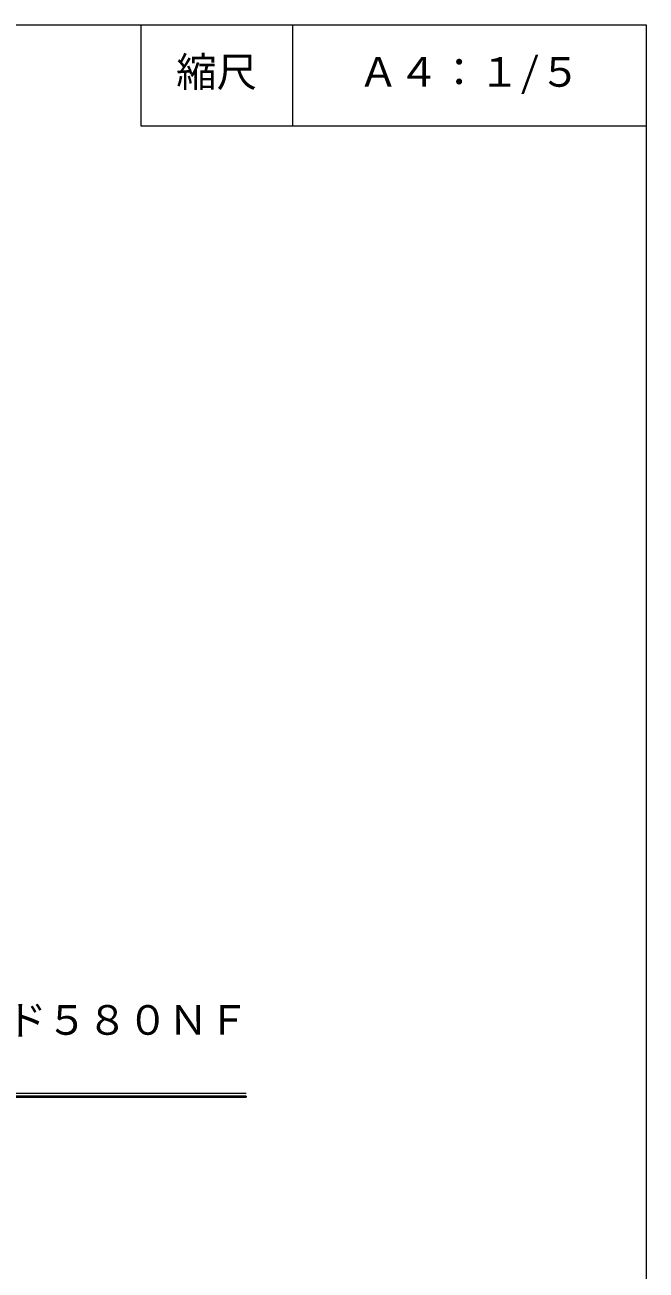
# Model space of a CAD drawing. Units: millimetres, scale not verified. Extents: x -675 to 675, y -471 to 460.
# Drawn here: x 368 to 675, y -156 to 460 of the extents above; entities that cross this region are included whole.
import ezdxf
from ezdxf.enums import TextEntityAlignment as Align

# ---------------------------------------------------------------- set-up
doc = ezdxf.new("R2010")
doc.units = ezdxf.units.MM
doc.header["$LTSCALE"] = 5
for name, color, linetype, lineweight in [('1-4_リベットルーフ', 6, 'Continuous', 18), ('1-A_元図・躯体', 7, 'Continuous', 18), ('1-B_その他', 33, 'Continuous', 18), ('E-E', 7, 'Continuous', 18), ('F-F', 7, 'Continuous', 18)]:
    doc.layers.add(name, color=color, linetype=linetype, lineweight=lineweight)
doc.styles.add('ＭＳ ゴシック', font='')
doc.styles.get('ＭＳ ゴシック').set_extended_font_data('MS Gothic')

msp = doc.modelspace()

# ---------------------------------------------------------------- linework, layer by layer
at = {"layer": '1-4_リベットルーフ'}
for p, q in [((263.192, -68.683), (477.089, -68.683)), ((477.089, -70.183), (263.402, -70.183))]:
    msp.add_line(p, q, dxfattribs=at)
at = {"layer": '1-A_元図・躯体'}
msp.add_line((263.224, -70.683), (477.089, -70.683), dxfattribs=at)
at = {"layer": '1-B_その他'}
for p, q in [((263.154, -70.183), (477.089, -70.183)), ((477.089, -70.683), (263.224, -70.683)), ((368.064, -70.683), (368.064, -70.183)), ((369.064, -70.683), (369.064, -70.183)), ((370.064, -70.683), (370.064, -70.183)), ((371.064, -70.683), (371.064, -70.183)), ((372.064, -70.683), (372.064, -70.183)), ((373.064, -70.683), (373.064, -70.183)), ((374.064, -70.683), (374.064, -70.183)), ((375.064, -70.683), (375.064, -70.183)), ((376.064, -70.683), (376.064, -70.183)), ((377.064, -70.683), (377.064, -70.183)), ((378.064, -70.683), (378.064, -70.183)), ((379.064, -70.683), (379.064, -70.183)), ((380.064, -70.683), (380.064, -70.183)), ((381.064, -70.683), (381.064, -70.183)), ((382.064, -70.683), (382.064, -70.183)), ((383.064, -70.683), (383.064, -70.183)), ((384.064, -70.683), (384.064, -70.183)), ((385.064, -70.683), (385.064, -70.183)), ((386.064, -70.683), (386.064, -70.183)), ((387.064, -70.683), (387.064, -70.183)), ((388.064, -70.683), (388.064, -70.183)), ((389.064, -70.683), (389.064, -70.183)), ((390.064, -70.683), (390.064, -70.183)), ((391.064, -70.683), (391.064, -70.183)), ((392.064, -70.683), (392.064, -70.183)), ((393.064, -70.683), (393.064, -70.183)), ((394.064, -70.683), (394.064, -70.183)), ((395.064, -70.683), (395.064, -70.183)), ((396.064, -70.683), (396.064, -70.183)), ((397.064, -70.683), (397.064, -70.183)), ((398.064, -70.683), (398.064, -70.183)), ((399.064, -70.683), (399.064, -70.183)), ((400.064, -70.683), (400.064, -70.183)), ((401.064, -70.683), (401.064, -70.183)), ((402.064, -70.683), (402.064, -70.183)), ((403.064, -70.683), (403.064, -70.183)), ((404.064, -70.683), (404.064, -70.183)), ((405.064, -70.683), (405.064, -70.183)), ((406.064, -70.683), (406.064, -70.183)), ((407.064, -70.683), (407.064, -70.183)), ((408.064, -70.683), (408.064, -70.183)), ((409.064, -70.683), (409.064, -70.183)), ((410.064, -70.683), (410.064, -70.183)), ((411.064, -70.683), (411.064, -70.183)), ((412.064, -70.683), (412.064, -70.183)), ((413.064, -70.683), (413.064, -70.183)), ((414.064, -70.683), (414.064, -70.183)), ((415.064, -70.683), (415.064, -70.183)), ((416.064, -70.683), (416.064, -70.183)), ((417.064, -70.683), (417.064, -70.183)), ((418.064, -70.683), (418.064, -70.183)), ((419.064, -70.683), (419.064, -70.183)), ((420.064, -70.683), (420.064, -70.183)), ((421.064, -70.683), (421.064, -70.183)), ((422.064, -70.683), (422.064, -70.183)), ((423.064, -70.683), (423.064, -70.183)), ((424.064, -70.683), (424.064, -70.183)), ((425.064, -70.683), (425.064, -70.183)), ((426.064, -70.683), (426.064, -70.183)), ((427.064, -70.683), (427.064, -70.183)), ((428.064, -70.683), (428.064, -70.183)), ((429.064, -70.683), (429.064, -70.183)), ((430.064, -70.683), (430.064, -70.183)), ((431.064, -70.683), (431.064, -70.183)), ((432.064, -70.683), (432.064, -70.183)), ((433.064, -70.683), (433.064, -70.183)), ((434.064, -70.683), (434.064, -70.183)), ((435.064, -70.683), (435.064, -70.183)), ((436.064, -70.683), (436.064, -70.183)), ((437.064, -70.683), (437.064, -70.183)), ((438.064, -70.683), (438.064, -70.183)), ((439.064, -70.683), (439.064, -70.183)), ((440.064, -70.683), (440.064, -70.183)), ((441.064, -70.683), (441.064, -70.183)), ((442.064, -70.683), (442.064, -70.183)), ((443.064, -70.683), (443.064, -70.183)), ((444.064, -70.683), (444.064, -70.183)), ((445.064, -70.683), (445.064, -70.183)), ((446.064, -70.683), (446.064, -70.183)), ((447.064, -70.683), (447.064, -70.183)), ((448.064, -70.683), (448.064, -70.183)), ((449.064, -70.683), (449.064, -70.183)), ((450.064, -70.683), (450.064, -70.183)), ((451.064, -70.683), (451.064, -70.183)), ((452.064, -70.683), (452.064, -70.183)), ((453.064, -70.683), (453.064, -70.183)), ((454.064, -70.683), (454.064, -70.183)), ((455.064, -70.683), (455.064, -70.183)), ((456.064, -70.683), (456.064, -70.183)), ((457.064, -70.683), (457.064, -70.183)), ((458.064, -70.683), (458.064, -70.183)), ((459.064, -70.683), (459.064, -70.183)), ((460.064, -70.683), (460.064, -70.183)), ((461.064, -70.683), (461.064, -70.183)), ((462.064, -70.683), (462.064, -70.183)), ((463.064, -70.683), (463.064, -70.183)), ((464.064, -70.683), (464.064, -70.183)), ((465.064, -70.683), (465.064, -70.183)), ((466.064, -70.683), (466.064, -70.183)), ((467.064, -70.683), (467.064, -70.183)), ((468.064, -70.683), (468.064, -70.183)), ((469.064, -70.683), (469.064, -70.183)), ((470.064, -70.683), (470.064, -70.183)), ((471.064, -70.683), (471.064, -70.183)), ((472.064, -70.683), (472.064, -70.183)), ((473.064, -70.683), (473.064, -70.183)), ((474.064, -70.683), (474.064, -70.183)), ((475.064, -70.683), (475.064, -70.183)), ((476.064, -70.683), (476.064, -70.183)), ((477.064, -70.683), (477.064, -70.183)), ((477.089, -70.183), (477.089, -70.683))]:
    msp.add_line(p, q, dxfattribs=at)
at = {"layer": 'F-F'}
msp.add_line((500, 460), (500, 410), dxfattribs=at)
for points in [[(-675, 460), (675, 460), (675, -440), (-675, -440)], [(425, 460), (425, 410), (675, 410)]]:
    msp.add_lwpolyline(points, dxfattribs=at)

# ---------------------------------------------------------------- texts
at = {"layer": 'E-E', "style": 'ＭＳ ゴシック'}
for s, p in [('縮尺', (442.5, 425)), ('Ａ４：１/５', (532.5, 425)), ('ＡＹボンド５８０ＮＦ', (278.45, -44.166))]:
    msp.add_text(s, height=14.66, dxfattribs=at).set_placement(p, align=Align.BOTTOM_LEFT)

doc.saveas('drawing.dxf')
